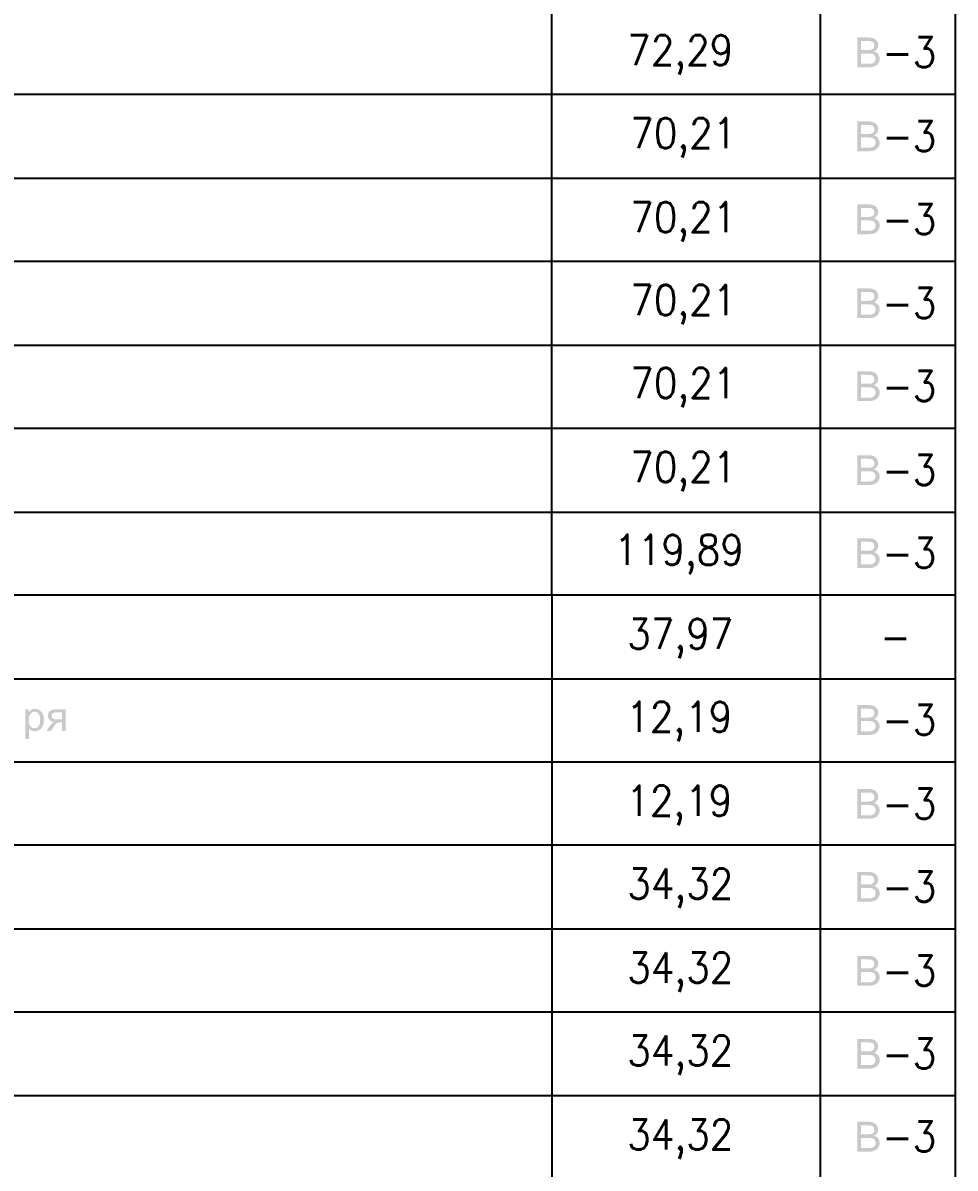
# Model space of a CAD drawing. Header units: millimetres. Extents: x 0 to 420, y 0 to 297.
# Drawn here: x 46.62 to 86.11, y 105.94 to 154.45 of the extents above; entities that cross this region are included whole.
import ezdxf

# ---------------------------------------------------------------- set-up
doc = ezdxf.new("R2010")
doc.units = ezdxf.units.MM
doc.layers.get('0').update_dxf_attribs({"linetype": 'CONTINUOUS'})
doc.styles.get("Standard").update_dxf_attribs({"font": 'STANDARD'})

msp = doc.modelspace()

# ---------------------------------------------------------------- hatches: boundary and pattern name
at = {"true_color": 0x0000fb}
h = msp.add_hatch(color=0, dxfattribs=at)
h.paths.add_polyline_path([(81.959319, 152.569333), (81.959319, 153.832167), (82.433364, 153.832167), (82.563175, 153.822383), (82.664875, 153.793582), (82.743009, 153.744937), (82.802127, 153.675622), (82.839334, 153.594249), (82.851737, 153.509155), (82.840643, 153.430331), (82.807639, 153.356468), (82.752656, 153.291631), (82.675348, 153.241264), (82.776496, 153.19572), (82.851185, 153.126611), (82.89735, 153.03821), (82.912921, 152.93534), (82.903482, 152.849626), (82.875439, 152.770526), (82.782835, 152.653117), (82.64448, 152.590279), (82.552289, 152.574431), (82.441081, 152.569333)], flags=0)
h.paths.add_polyline_path([(82.126889, 153.301347), (82.39974, 153.301347), (82.494894, 153.305067), (82.559041, 153.316229), (82.614852, 153.340965), (82.654953, 153.378517), (82.679275, 153.428126), (82.687474, 153.489311), (82.657158, 153.599554), (82.620295, 153.639793), (82.570617, 153.665149), (82.494549, 153.678309), (82.378794, 153.682788), (82.126889, 153.682788)], flags=0)
h.paths.add_polyline_path([(82.126889, 152.718161), (82.441081, 152.718161), (82.509845, 152.719539), (82.554632, 152.724224), (82.651094, 152.758951), (82.714484, 152.828955), (82.73984, 152.93534), (82.730745, 153.001072), (82.70346, 153.057709), (82.660327, 153.102013), (82.603139, 153.131021), (82.524866, 153.147144), (82.418481, 153.152518), (82.126889, 153.152518)], flags=0)
h = msp.add_hatch(color=0, dxfattribs=at)
h.paths.add_polyline_path([(81.959319, 149.013333), (81.959319, 150.276167), (82.433364, 150.276167), (82.563175, 150.266383), (82.664875, 150.237582), (82.743009, 150.188937), (82.802127, 150.119622), (82.839334, 150.038249), (82.851737, 149.953155), (82.840643, 149.874331), (82.807639, 149.800468), (82.752656, 149.735631), (82.675348, 149.685264), (82.776496, 149.63972), (82.851185, 149.570611), (82.89735, 149.48221), (82.912921, 149.37934), (82.903482, 149.293626), (82.875439, 149.214526), (82.782835, 149.097117), (82.64448, 149.034279), (82.552289, 149.018431), (82.441081, 149.013333)], flags=0)
h.paths.add_polyline_path([(82.126889, 149.745347), (82.39974, 149.745347), (82.494894, 149.749067), (82.559041, 149.760229), (82.614852, 149.784965), (82.654953, 149.822517), (82.679275, 149.872126), (82.687474, 149.933311), (82.657158, 150.043554), (82.620295, 150.083793), (82.570617, 150.109149), (82.494549, 150.122309), (82.378794, 150.126788), (82.126889, 150.126788)], flags=0)
h.paths.add_polyline_path([(82.126889, 149.162161), (82.441081, 149.162161), (82.509845, 149.163539), (82.554632, 149.168224), (82.651094, 149.202951), (82.714484, 149.272955), (82.73984, 149.37934), (82.730745, 149.445072), (82.70346, 149.501709), (82.660327, 149.546013), (82.603139, 149.575021), (82.524866, 149.591144), (82.418481, 149.596519), (82.126889, 149.596519)], flags=0)
h = msp.add_hatch(color=0, dxfattribs=at)
h.paths.add_polyline_path([(81.959319, 145.499666), (81.959319, 146.7625), (82.433364, 146.7625), (82.563175, 146.752716), (82.664875, 146.723915), (82.743009, 146.67527), (82.802127, 146.605955), (82.839334, 146.524582), (82.851737, 146.439488), (82.840643, 146.360664), (82.807639, 146.286802), (82.752656, 146.221965), (82.675348, 146.171598), (82.776496, 146.126053), (82.851185, 146.056945), (82.89735, 145.968544), (82.912921, 145.865673), (82.903482, 145.779959), (82.875439, 145.70086), (82.782835, 145.583451), (82.64448, 145.520612), (82.552289, 145.504765), (82.441081, 145.499666)], flags=0)
h.paths.add_polyline_path([(82.126889, 146.23168), (82.39974, 146.23168), (82.494894, 146.235401), (82.559041, 146.246563), (82.614852, 146.271299), (82.654953, 146.30885), (82.679275, 146.358459), (82.687474, 146.419644), (82.657158, 146.529887), (82.620295, 146.570126), (82.570617, 146.595482), (82.494549, 146.608642), (82.378794, 146.613121), (82.126889, 146.613121)], flags=0)
h.paths.add_polyline_path([(82.126889, 145.648494), (82.441081, 145.648494), (82.509845, 145.649872), (82.554632, 145.654558), (82.651094, 145.689284), (82.714484, 145.759288), (82.73984, 145.865673), (82.730745, 145.931405), (82.70346, 145.988043), (82.660327, 146.032347), (82.603139, 146.061354), (82.524866, 146.077477), (82.418481, 146.082852), (82.126889, 146.082852)], flags=0)
h = msp.add_hatch(color=0, dxfattribs=at)
h.paths.add_polyline_path([(81.959319, 141.943666), (81.959319, 143.2065), (82.433364, 143.2065), (82.563175, 143.196716), (82.664875, 143.167915), (82.743009, 143.11927), (82.802127, 143.049955), (82.839334, 142.968582), (82.851737, 142.883488), (82.840643, 142.804664), (82.807639, 142.730802), (82.752656, 142.665965), (82.675348, 142.615598), (82.776496, 142.570053), (82.851185, 142.500945), (82.89735, 142.412544), (82.912921, 142.309673), (82.903482, 142.223959), (82.875439, 142.14486), (82.782835, 142.027451), (82.64448, 141.964612), (82.552289, 141.948765), (82.441081, 141.943666)], flags=0)
h.paths.add_polyline_path([(82.126889, 142.67568), (82.39974, 142.67568), (82.494894, 142.679401), (82.559041, 142.690563), (82.614852, 142.715299), (82.654953, 142.75285), (82.679275, 142.80246), (82.687474, 142.863644), (82.657158, 142.973887), (82.620295, 143.014126), (82.570617, 143.039482), (82.494549, 143.052642), (82.378794, 143.057121), (82.126889, 143.057121)], flags=0)
h.paths.add_polyline_path([(82.126889, 142.092494), (82.441081, 142.092494), (82.509845, 142.093872), (82.554632, 142.098558), (82.651094, 142.133284), (82.714484, 142.203288), (82.73984, 142.309673), (82.730745, 142.375405), (82.70346, 142.432043), (82.660327, 142.476347), (82.603139, 142.505354), (82.524866, 142.521478), (82.418481, 142.526852), (82.126889, 142.526852)], flags=0)
h = msp.add_hatch(color=0, dxfattribs=at)
h.paths.add_polyline_path([(81.959319, 138.429999), (81.959319, 139.692834), (82.433364, 139.692834), (82.563175, 139.68305), (82.664875, 139.654249), (82.743009, 139.605604), (82.802127, 139.536289), (82.839334, 139.454915), (82.851737, 139.369821), (82.840643, 139.290998), (82.807639, 139.217135), (82.752656, 139.152298), (82.675348, 139.101931), (82.776496, 139.056387), (82.851185, 138.987278), (82.89735, 138.898877), (82.912921, 138.796006), (82.903482, 138.710292), (82.875439, 138.631193), (82.782835, 138.513784), (82.64448, 138.450946), (82.552289, 138.435098), (82.441081, 138.429999)], flags=0)
h.paths.add_polyline_path([(82.126889, 139.162013), (82.39974, 139.162013), (82.494894, 139.165734), (82.559041, 139.176896), (82.614852, 139.201632), (82.654953, 139.239183), (82.679275, 139.288793), (82.687474, 139.349978), (82.657158, 139.460221), (82.620295, 139.50046), (82.570617, 139.525815), (82.494549, 139.538976), (82.378794, 139.543454), (82.126889, 139.543454)], flags=0)
h.paths.add_polyline_path([(82.126889, 138.578828), (82.441081, 138.578828), (82.509845, 138.580206), (82.554632, 138.584891), (82.651094, 138.619618), (82.714484, 138.689622), (82.73984, 138.796006), (82.730745, 138.861739), (82.70346, 138.918376), (82.660327, 138.96268), (82.603139, 138.991688), (82.524866, 139.007811), (82.418481, 139.013185), (82.126889, 139.013185)], flags=0)
h = msp.add_hatch(color=0, dxfattribs=at)
h.paths.add_polyline_path([(81.959319, 134.873999), (81.959319, 136.136834), (82.433364, 136.136834), (82.563175, 136.12705), (82.664875, 136.098249), (82.743009, 136.049604), (82.802127, 135.980289), (82.839334, 135.898915), (82.851737, 135.813822), (82.840643, 135.734998), (82.807639, 135.661135), (82.752656, 135.596298), (82.675348, 135.545931), (82.776496, 135.500387), (82.851185, 135.431278), (82.89735, 135.342877), (82.912921, 135.240006), (82.903482, 135.154292), (82.875439, 135.075193), (82.782835, 134.957784), (82.64448, 134.894946), (82.552289, 134.879098), (82.441081, 134.873999)], flags=0)
h.paths.add_polyline_path([(82.126889, 135.606013), (82.39974, 135.606013), (82.494894, 135.609734), (82.559041, 135.620896), (82.614852, 135.645632), (82.654953, 135.683183), (82.679275, 135.732793), (82.687474, 135.793978), (82.657158, 135.904221), (82.620295, 135.94446), (82.570617, 135.969815), (82.494549, 135.982976), (82.378794, 135.987454), (82.126889, 135.987454)], flags=0)
h.paths.add_polyline_path([(82.126889, 135.022828), (82.441081, 135.022828), (82.509845, 135.024206), (82.554632, 135.028891), (82.651094, 135.063618), (82.714484, 135.133622), (82.73984, 135.240006), (82.730745, 135.305739), (82.70346, 135.362376), (82.660327, 135.40668), (82.603139, 135.435688), (82.524866, 135.451811), (82.418481, 135.457185), (82.126889, 135.457185)], flags=0)
h = msp.add_hatch(color=0, dxfattribs=at)
h.paths.add_polyline_path([(81.959319, 131.360333), (81.959319, 132.623167), (82.433364, 132.623167), (82.563175, 132.613383), (82.664875, 132.584582), (82.743009, 132.535937), (82.802127, 132.466622), (82.839334, 132.385249), (82.851737, 132.300155), (82.840643, 132.221331), (82.807639, 132.147468), (82.752656, 132.082632), (82.675348, 132.032264), (82.776496, 131.98672), (82.851185, 131.917611), (82.89735, 131.82921), (82.912921, 131.72634), (82.903482, 131.640626), (82.875439, 131.561526), (82.782835, 131.444118), (82.64448, 131.381279), (82.552289, 131.365432), (82.441081, 131.360333)], flags=0)
h.paths.add_polyline_path([(82.126889, 132.092347), (82.39974, 132.092347), (82.494894, 132.096067), (82.559041, 132.10723), (82.614852, 132.131965), (82.654953, 132.169517), (82.679275, 132.219126), (82.687474, 132.280311), (82.657158, 132.390554), (82.620295, 132.430793), (82.570617, 132.456149), (82.494549, 132.469309), (82.378794, 132.473788), (82.126889, 132.473788)], flags=0)
h.paths.add_polyline_path([(82.126889, 131.509161), (82.441081, 131.509161), (82.509845, 131.510539), (82.554632, 131.515224), (82.651094, 131.549951), (82.714484, 131.619955), (82.73984, 131.72634), (82.730745, 131.792072), (82.70346, 131.84871), (82.660327, 131.893013), (82.603139, 131.922021), (82.524866, 131.938144), (82.418481, 131.943519), (82.126889, 131.943519)], flags=0)
h = msp.add_hatch(color=0, dxfattribs=at)
h.paths.add_polyline_path([(46.723663, 124.109427), (46.723663, 125.374466), (46.864774, 125.374466), (46.864774, 125.255954), (46.977774, 125.360134), (47.047227, 125.386455), (47.129909, 125.395412), (47.24029, 125.380185), (47.336615, 125.334778), (47.415163, 125.262087), (47.472214, 125.165004), (47.506458, 125.049731), (47.517965, 124.924123), (47.505218, 124.790866), (47.467253, 124.671666), (47.40531, 124.572172), (47.320629, 124.499136), (47.222238, 124.454212), (47.118885, 124.439053), (46.979978, 124.471575), (46.878555, 124.554809), (46.878555, 124.109427)], flags=0)
h.paths.add_polyline_path([(46.864223, 124.911996), (46.882, 124.758483), (46.93533, 124.651271), (47.014223, 124.588019), (47.108412, 124.566935), (47.204323, 124.58857), (47.285352, 124.654027), (47.34068, 124.765648), (47.359215, 124.925225), (47.341093, 125.077843), (47.287005, 125.187052), (47.208113, 125.252303), (47.115577, 125.274144), (47.022146, 125.250993), (46.940291, 125.18154), (46.88324, 125.067852)], flags=0)
h = msp.add_hatch(color=0, dxfattribs=at)
h.paths.add_polyline_path([(48.433319, 125.374466), (48.433319, 124.46), (48.27953, 124.46), (48.27953, 124.816636), (48.189682, 124.816636), (48.11823, 124.811261), (48.067863, 124.795138), (48.018323, 124.750766), (47.951005, 124.660091), (47.815958, 124.46), (47.623584, 124.46), (47.791153, 124.706393), (47.867221, 124.794449), (47.943288, 124.833723), (47.827947, 124.866521), (47.746505, 124.929084), (47.698411, 125.012593), (47.682564, 125.107677), (47.703372, 125.215302), (47.766348, 125.300603), (47.868874, 125.355931), (48.009434, 125.374466)], flags=0)
h.paths.add_polyline_path([(48.27953, 125.246584), (48.059044, 125.246584), (47.944667, 125.235559), (47.879899, 125.203038), (47.850133, 125.156391), (47.840211, 125.102717), (47.854818, 125.031196), (47.899191, 124.982), (47.980702, 124.953475), (48.108102, 124.943967), (48.27953, 124.943967)], flags=0)
h = msp.add_hatch(color=0, dxfattribs=at)
h.paths.add_polyline_path([(81.959319, 124.290666), (81.959319, 125.5535), (82.433364, 125.5535), (82.563175, 125.543716), (82.664875, 125.514915), (82.743009, 125.466271), (82.802127, 125.396955), (82.839334, 125.315582), (82.851737, 125.230488), (82.840643, 125.151664), (82.807639, 125.077802), (82.752656, 125.012965), (82.675348, 124.962598), (82.776496, 124.917053), (82.851185, 124.847945), (82.89735, 124.759544), (82.912921, 124.656673), (82.903482, 124.570959), (82.875439, 124.49186), (82.782835, 124.374451), (82.64448, 124.311612), (82.552289, 124.295765), (82.441081, 124.290666)], flags=0)
h.paths.add_polyline_path([(82.126889, 125.02268), (82.39974, 125.02268), (82.494894, 125.026401), (82.559041, 125.037563), (82.614852, 125.062299), (82.654953, 125.09985), (82.679275, 125.14946), (82.687474, 125.210644), (82.657158, 125.320888), (82.620295, 125.361126), (82.570617, 125.386482), (82.494549, 125.399642), (82.378794, 125.404121), (82.126889, 125.404121)], flags=0)
h.paths.add_polyline_path([(82.126889, 124.439494), (82.441081, 124.439494), (82.509845, 124.440872), (82.554632, 124.445558), (82.651094, 124.480284), (82.714484, 124.550289), (82.73984, 124.656673), (82.730745, 124.722406), (82.70346, 124.779043), (82.660327, 124.823347), (82.603139, 124.852355), (82.524866, 124.868478), (82.418481, 124.873852), (82.126889, 124.873852)], flags=0)
h = msp.add_hatch(color=0, dxfattribs=at)
h.paths.add_polyline_path([(81.959319, 120.734666), (81.959319, 121.9975), (82.433364, 121.9975), (82.563175, 121.987716), (82.664875, 121.958915), (82.743009, 121.910271), (82.802127, 121.840955), (82.839334, 121.759582), (82.851737, 121.674488), (82.840643, 121.595664), (82.807639, 121.521802), (82.752656, 121.456965), (82.675348, 121.406598), (82.776496, 121.361053), (82.851185, 121.291945), (82.89735, 121.203544), (82.912921, 121.100673), (82.903482, 121.014959), (82.875439, 120.93586), (82.782835, 120.818451), (82.64448, 120.755612), (82.552289, 120.739765), (82.441081, 120.734666)], flags=0)
h.paths.add_polyline_path([(82.126889, 121.46668), (82.39974, 121.46668), (82.494894, 121.470401), (82.559041, 121.481563), (82.614852, 121.506299), (82.654953, 121.54385), (82.679275, 121.59346), (82.687474, 121.654644), (82.657158, 121.764888), (82.620295, 121.805126), (82.570617, 121.830482), (82.494549, 121.843642), (82.378794, 121.848121), (82.126889, 121.848121)], flags=0)
h.paths.add_polyline_path([(82.126889, 120.883494), (82.441081, 120.883494), (82.509845, 120.884872), (82.554632, 120.889558), (82.651094, 120.924284), (82.714484, 120.994289), (82.73984, 121.100673), (82.730745, 121.166406), (82.70346, 121.223043), (82.660327, 121.267347), (82.603139, 121.296355), (82.524866, 121.312478), (82.418481, 121.317852), (82.126889, 121.317852)], flags=0)
h = msp.add_hatch(color=0, dxfattribs=at)
h.paths.add_polyline_path([(81.959319, 117.221), (81.959319, 118.483834), (82.433364, 118.483834), (82.563175, 118.47405), (82.664875, 118.445249), (82.743009, 118.396604), (82.802127, 118.327289), (82.839334, 118.245915), (82.851737, 118.160822), (82.840643, 118.081998), (82.807639, 118.008135), (82.752656, 117.943298), (82.675348, 117.892931), (82.776496, 117.847387), (82.851185, 117.778278), (82.89735, 117.689877), (82.912921, 117.587006), (82.903482, 117.501292), (82.875439, 117.422193), (82.782835, 117.304784), (82.64448, 117.241946), (82.552289, 117.226098), (82.441081, 117.221)], flags=0)
h.paths.add_polyline_path([(82.126889, 117.953013), (82.39974, 117.953013), (82.494894, 117.956734), (82.559041, 117.967896), (82.614852, 117.992632), (82.654953, 118.030184), (82.679275, 118.079793), (82.687474, 118.140978), (82.657158, 118.251221), (82.620295, 118.29146), (82.570617, 118.316816), (82.494549, 118.329976), (82.378794, 118.334454), (82.126889, 118.334454)], flags=0)
h.paths.add_polyline_path([(82.126889, 117.369828), (82.441081, 117.369828), (82.509845, 117.371206), (82.554632, 117.375891), (82.651094, 117.410618), (82.714484, 117.480622), (82.73984, 117.587006), (82.730745, 117.652739), (82.70346, 117.709376), (82.660327, 117.75368), (82.603139, 117.782688), (82.524866, 117.798811), (82.418481, 117.804185), (82.126889, 117.804185)], flags=0)
h = msp.add_hatch(color=0, dxfattribs=at)
h.paths.add_polyline_path([(81.959319, 113.665), (81.959319, 114.927834), (82.433364, 114.927834), (82.563175, 114.91805), (82.664875, 114.889249), (82.743009, 114.840604), (82.802127, 114.771289), (82.839334, 114.689915), (82.851737, 114.604822), (82.840643, 114.525998), (82.807639, 114.452135), (82.752656, 114.387298), (82.675348, 114.336931), (82.776496, 114.291387), (82.851185, 114.222278), (82.89735, 114.133877), (82.912921, 114.031006), (82.903482, 113.945293), (82.875439, 113.866193), (82.782835, 113.748784), (82.64448, 113.685946), (82.552289, 113.670098), (82.441081, 113.665)], flags=0)
h.paths.add_polyline_path([(82.126889, 114.397013), (82.39974, 114.397013), (82.494894, 114.400734), (82.559041, 114.411896), (82.614852, 114.436632), (82.654953, 114.474184), (82.679275, 114.523793), (82.687474, 114.584978), (82.657158, 114.695221), (82.620295, 114.73546), (82.570617, 114.760816), (82.494549, 114.773976), (82.378794, 114.778454), (82.126889, 114.778454)], flags=0)
h.paths.add_polyline_path([(82.126889, 113.813828), (82.441081, 113.813828), (82.509845, 113.815206), (82.554632, 113.819891), (82.651094, 113.854618), (82.714484, 113.924622), (82.73984, 114.031006), (82.730745, 114.096739), (82.70346, 114.153376), (82.660327, 114.19768), (82.603139, 114.226688), (82.524866, 114.242811), (82.418481, 114.248185), (82.126889, 114.248185)], flags=0)
h = msp.add_hatch(color=0, dxfattribs=at)
h.paths.add_polyline_path([(81.959319, 110.151333), (81.959319, 111.414167), (82.433364, 111.414167), (82.563175, 111.404383), (82.664875, 111.375582), (82.743009, 111.326937), (82.802127, 111.257622), (82.839334, 111.176249), (82.851737, 111.091155), (82.840643, 111.012331), (82.807639, 110.938468), (82.752656, 110.873632), (82.675348, 110.823264), (82.776496, 110.77772), (82.851185, 110.708612), (82.89735, 110.62021), (82.912921, 110.51734), (82.903482, 110.431626), (82.875439, 110.352526), (82.782835, 110.235118), (82.64448, 110.172279), (82.552289, 110.156432), (82.441081, 110.151333)], flags=0)
h.paths.add_polyline_path([(82.126889, 110.883347), (82.39974, 110.883347), (82.494894, 110.887067), (82.559041, 110.89823), (82.614852, 110.922965), (82.654953, 110.960517), (82.679275, 111.010126), (82.687474, 111.071311), (82.657158, 111.181554), (82.620295, 111.221793), (82.570617, 111.247149), (82.494549, 111.260309), (82.378794, 111.264788), (82.126889, 111.264788)], flags=0)
h.paths.add_polyline_path([(82.126889, 110.300161), (82.441081, 110.300161), (82.509845, 110.301539), (82.554632, 110.306224), (82.651094, 110.340951), (82.714484, 110.410955), (82.73984, 110.51734), (82.730745, 110.583072), (82.70346, 110.63971), (82.660327, 110.684014), (82.603139, 110.713021), (82.524866, 110.729144), (82.418481, 110.734519), (82.126889, 110.734519)], flags=0)
h = msp.add_hatch(color=0, dxfattribs=at)
h.paths.add_polyline_path([(81.959319, 106.637666), (81.959319, 107.9005), (82.433364, 107.9005), (82.563175, 107.890716), (82.664875, 107.861915), (82.743009, 107.813271), (82.802127, 107.743955), (82.839334, 107.662582), (82.851737, 107.577488), (82.840643, 107.498665), (82.807639, 107.424802), (82.752656, 107.359965), (82.675348, 107.309598), (82.776496, 107.264054), (82.851185, 107.194945), (82.89735, 107.106544), (82.912921, 107.003673), (82.903482, 106.917959), (82.875439, 106.83886), (82.782835, 106.721451), (82.64448, 106.658612), (82.552289, 106.642765), (82.441081, 106.637666)], flags=0)
h.paths.add_polyline_path([(82.126889, 107.36968), (82.39974, 107.36968), (82.494894, 107.373401), (82.559041, 107.384563), (82.614852, 107.409299), (82.654953, 107.44685), (82.679275, 107.49646), (82.687474, 107.557645), (82.657158, 107.667888), (82.620295, 107.708126), (82.570617, 107.733482), (82.494549, 107.746642), (82.378794, 107.751121), (82.126889, 107.751121)], flags=0)
h.paths.add_polyline_path([(82.126889, 106.786494), (82.441081, 106.786494), (82.509845, 106.787872), (82.554632, 106.792558), (82.651094, 106.827284), (82.714484, 106.897289), (82.73984, 107.003673), (82.730745, 107.069406), (82.70346, 107.126043), (82.660327, 107.170347), (82.603139, 107.199355), (82.524866, 107.215478), (82.418481, 107.220852), (82.126889, 107.220852)], flags=0)

# ---------------------------------------------------------------- linework, layer by layer
at = {"color": 0, "true_color": 0x000000}
msp.add_line((69.043746, 84.261551), (69.014896, 235.127877), dxfattribs=at)
at = {"color": 0, "true_color": 0x000007}
for points in [[(80.391001, 235.119332), (80.391001, 84.285666)], [(86.106001, 235.119332), (86.106001, 84.285666)], [(12.022668, 151.426333), (86.106001, 151.426333)], [(12.022668, 147.870333), (86.106001, 147.870333)], [(12.022668, 144.356666), (86.106001, 144.356666)], [(12.022668, 140.800666), (86.106001, 140.800666)], [(12.022668, 137.286999), (86.106001, 137.286999)], [(12.022668, 133.730999), (86.106001, 133.730999)], [(12.022668, 130.217333), (86.106001, 130.217333)], [(12.022668, 126.661333), (86.106001, 126.661333)], [(12.022668, 123.147666), (86.106001, 123.147666)], [(12.022668, 119.634), (86.106001, 119.634)], [(12.022668, 116.078), (86.106001, 116.078)], [(12.022668, 112.564333), (86.106001, 112.564333)], [(12.022668, 109.008333), (86.106001, 109.008333)]]:
    msp.add_lwpolyline(points, dxfattribs=at)

# ---------------------------------------------------------------- texts
at = {"color": 0, "true_color": 0x0000fb, "char_height": 1.277872, "attachment_point": 1}
for s, insert, width in [('72,29', (72.220669, 153.931871), 4.04659462), ('-3', (83.015674, 153.847208), 1.56184351), ('70,21', (72.347668, 150.418209), 3.76262307), ('-3', (83.015674, 150.291206), 1.56184351), ('70,21', (72.347668, 146.862208), 3.76262307), ('-3', (83.015674, 146.777536), 1.56184351), ('70,21', (72.347668, 143.348537), 3.76262307), ('-3', (83.015674, 143.221543), 1.56184351), ('70,21', (72.347668, 139.834876), 3.76262307), ('-3', (83.015674, 139.707872), 1.56184351), ('70,21', (72.347668, 136.278874), 3.76262307), ('-3', (83.015674, 136.151879), 1.56184351), ('119,89', (71.670337, 132.765213), 4.47255182), ('-3', (83.015674, 132.638209), 1.56184351), ('37,97', (72.220669, 129.209202), 4.04659462), ('-', (82.931002, 129.082199), 0.5679431), ('12,19', (72.178333, 125.695532), 3.47865152), ('-3', (83.015674, 125.568546), 1.56184351), ('12,19', (72.178333, 122.139539), 3.47865152), ('-3', (83.015674, 122.012536), 1.56184351), ('34,32', (72.220669, 118.625869), 4.18858051), ('-3', (83.015674, 118.498866), 1.56184351), ('34,32', (72.220669, 115.069876), 4.18858051), ('-3', (83.015674, 114.942872), 1.56184351), ('34,32', (72.220669, 111.556206), 4.18858051), ('-3', (83.015674, 111.429202), 1.56184351), ('34,32', (72.220669, 108.000213), 4.18858051), ('-3', (83.015674, 107.915532), 1.56184351)]:
    msp.add_mtext(s, dxfattribs=dict(at, insert=insert, width=width))

doc.saveas('drawing.dxf')
